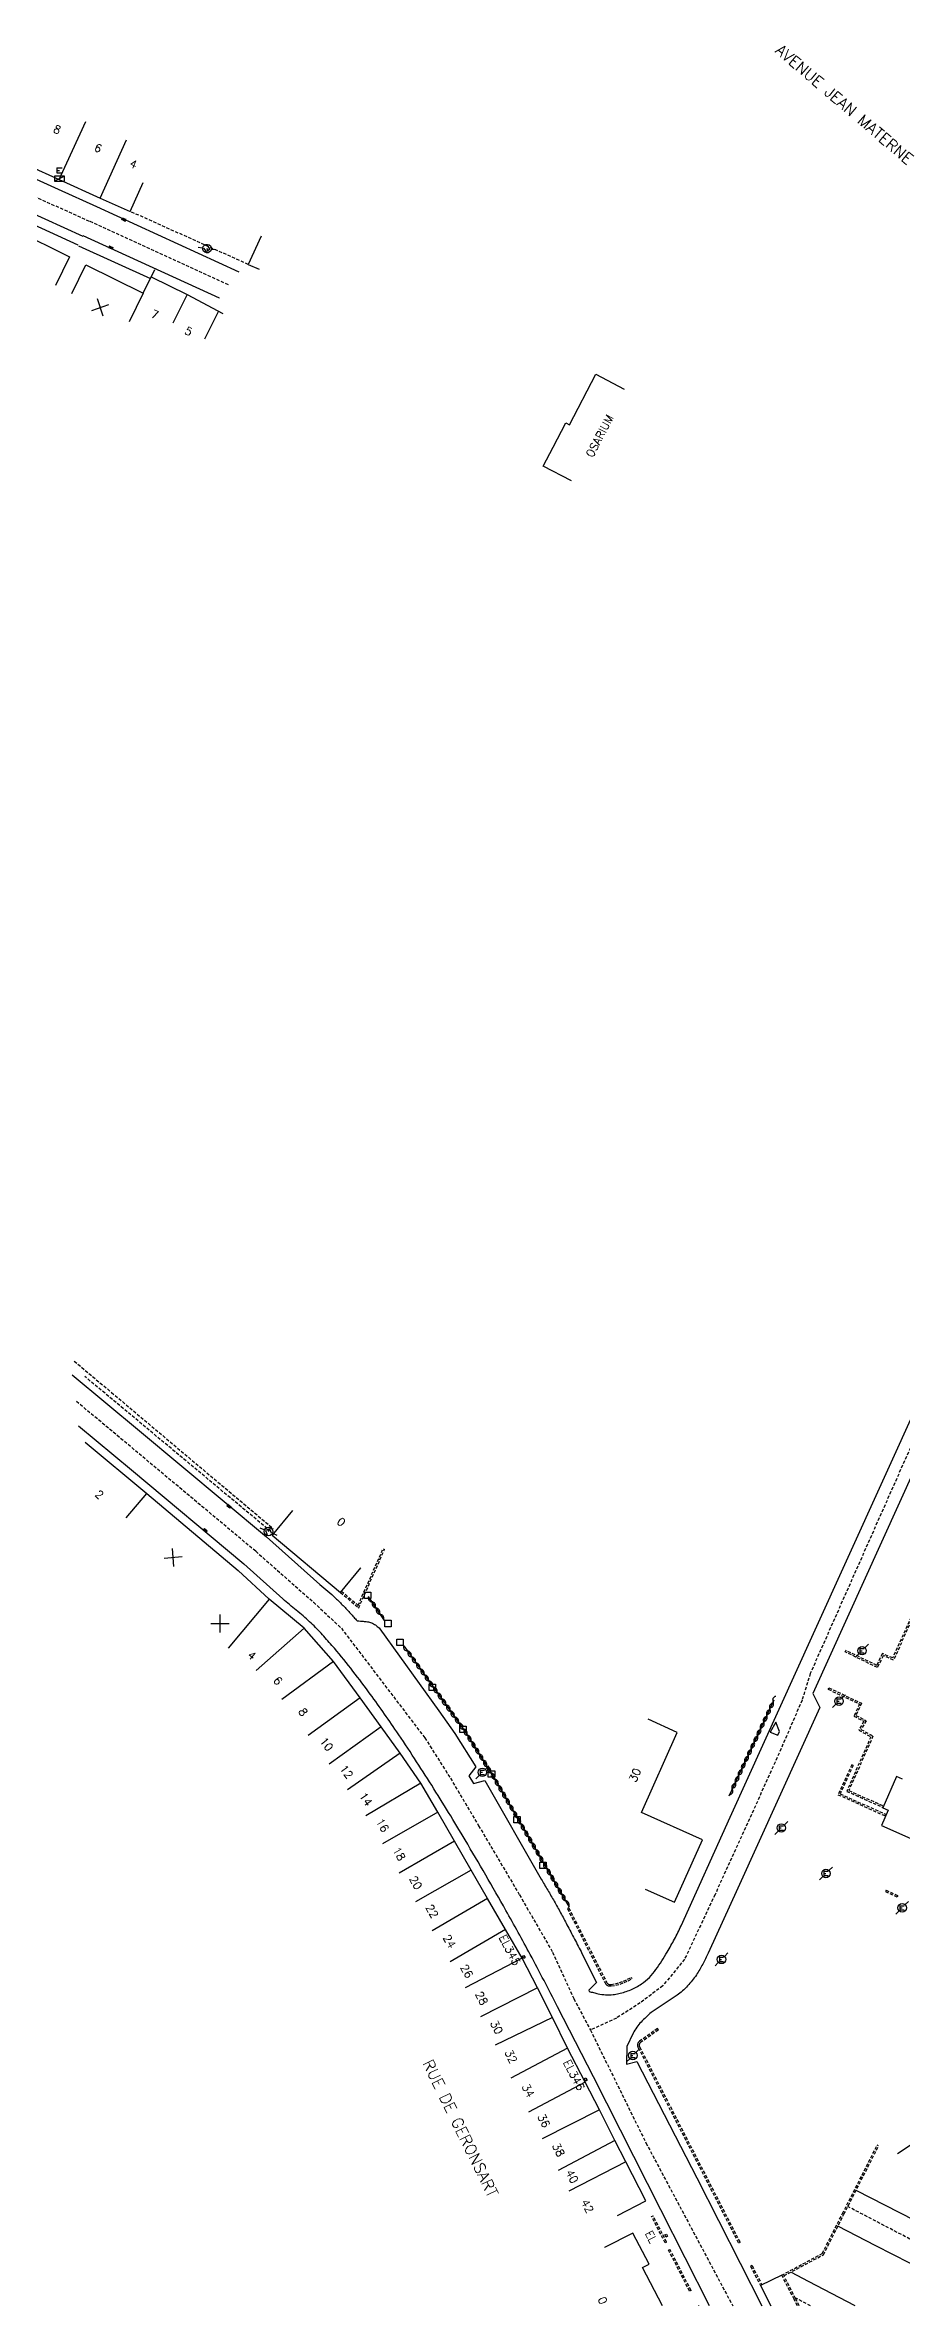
# Model space of a CAD drawing. Header units: millimetres. Extents: x 185000 to 186002, y 127000 to 128000.
# Drawn here: x 185619.6 to 185753.5, y 127000 to 127353.1 of the extents above; entities that cross this region are included whole.
import ezdxf
from ezdxf.enums import TextEntityAlignment as Align

# ---------------------------------------------------------------- set-up
doc = ezdxf.new("R2010")
doc.units = ezdxf.units.MM
doc.linetypes.add('DASHED', pattern=[0.75, 0.5, -0.25])
doc.layers.get('0').update_dxf_attribs({"linetype": 'CONTINUOUS'})
for name, color, linetype in [('W0001', 6, 'DASHED'), ('W0008', 7, 'CONTINUOUS'), ('W0100', 7, 'CONTINUOUS'), ('W0112', 1, 'DASHED'), ('W0211', 2, 'CONTINUOUS'), ('W0310', 3, 'CONTINUOUS'), ('W0334', 7, 'CONTINUOUS'), ('W0400', 7, 'CONTINUOUS'), ('W0430', 7, 'CONTINUOUS'), ('W0471', 7, 'CONTINUOUS'), ('W0984', 7, 'CONTINUOUS'), ('W0989', 7, 'CONTINUOUS'), ('W0991', 7, 'CONTINUOUS'), ('W1102', 7, 'CONTINUOUS')]:
    doc.layers.add(name, color=color, linetype=linetype)
doc.styles.get("Standard").update_dxf_attribs({"font": 'romans.shx', "width": 0.85})

# ---------------------------------------------------------------- blocks, each defined once
blk = doc.blocks.new('t310o')
at = {"color": 0, "linetype": 'Continuous'}
for centre, start, end in [((-0.5, 0.38), 216.8699, 323.1304), ((0.5, -0.37), 36.8699, 143.1303)]:
    blk.add_arc(centre, 0.625, start, end, dxfattribs=at)
blk = doc.blocks.new('t991o')
at = {"color": 0, "linetype": 'Continuous'}
for p, q in [((-1, 1), (1, -1)), ((-1, -1), (1, 1))]:
    blk.add_line(p, q, dxfattribs=at)
blk = doc.blocks.new('T471')
for p, q in [((-0.333334, 0.333334), (-0.333334, -0.333334)), ((-0.333334, 0.333334), (0.333334, 0.333334)), ((-0.333334, 0), (0, 0)), ((0.500001, 0.500001), (1.000002, 1.000002)), ((-0.500001, -0.500001), (-1.000002, -1.000002)), ((-0.333334, -0.333334), (0.333334, -0.333334))]:
    blk.add_line(p, q)
blk.add_ellipse((0, 0), major_axis=(0.471405, 0.471405), ratio=1, start_param=5.4977871438, end_param=11.780972451)
blk = doc.blocks.new('T400')
for p, q in [((-0.15, 0.3), (0.15, 0.3)), ((-0.15, -0.25), (-0.15, 0.3)), ((-0.15, 0.15), (0.15, 0.15)), ((-0.15, 0), (0.15, 0)), ((0.15, 0.3), (0.15, -0.25)), ((-0.15, -0.15), (0.15, -0.15)), ((-0.15, -0.25), (-0.15, -0.3)), ((-0.15, -0.3), (0.15, -0.3)), ((0.15, -0.3), (0.15, -0.25))]:
    blk.add_line(p, q)
blk = doc.blocks.new('t112o')
at = {"color": 0, "linetype": 'Continuous'}
for p, q in [((-0.5, 0.5), (0.5, 0.5)), ((-0.5, -0.5), (-0.5, 0.5)), ((0.5, 0.5), (0.5, -0.5)), ((0.5, -0.5), (-0.5, -0.5))]:
    blk.add_line(p, q, dxfattribs=at)
blk = doc.blocks.new('T430')
at = {"flags": 128}
for points in [[(0.8, 0.8), (-0.8, 0.8)], [(-0.8, 0.8), (-0.8, 0)], [(0.8, 0.8), (-0.8, 0)], [(-0.8, 0), (0.8, 0)], [(-0.4, 2.1), (0.4, 2.1)], [(-0.4, 2.1), (-0.4, 1.3)], [(-0.4, 1.7), (0, 1.7)], [(-0.4, 1.3), (0.4, 1.3)], [(0.8, 0), (0.8, 0.8)]]:
    blk.add_lwpolyline(points, dxfattribs=at)

msp = doc.modelspace()

# ---------------------------------------------------------------- linework, layer by layer
at = {"layer": 'W0001'}
for p, q in [((185774.72, 127000), (185745.09, 127015.5)), ((185739.27, 127000), (185736.86, 127001.23))]:
    msp.add_line(p, q, dxfattribs=at)
for points in [[(185425.13, 127429.45), (185432.62, 127423.54), (185458.34, 127409.52), (185487.52, 127393.66), (185515.34, 127378.53), (185522.25, 127374.77), (185537.33, 127366.56), (185543.67, 127363.17), (185550.44, 127360.2), (185590.54, 127341.95), (185626.59, 127325.59)], [(185835.39, 127308.91), (185831.84, 127300.57), (185817.19, 127268.65), (185800.43, 127231.7), (185783.04, 127195.52), (185773.71, 127173.49), (185755.47, 127135.41), (185739.22, 127098.78), (185737.94, 127094.6), (185733.74, 127084.94), (185724.33, 127064.23), (185719.57, 127054.14), (185716.17, 127049.99), (185712.64, 127047.31), (185708.91, 127044.94), (185704.85, 127043.08)], [(185652.53, 127117.86), (185661.57, 127109.9), (185665.92, 127105.84), (185678.97, 127088.71), (185682.97, 127082.41), (185687.38, 127074.99), (185693.76, 127064.2), (185698.94, 127055.24), (185702.26, 127047.98), (185704.85, 127043.08), (185713.53, 127025.45), (185727.09, 127000)]]:
    msp.add_lwpolyline(points, dxfattribs=at)
at = {"layer": 'W0001', "flags": 128}
for points in [[(185626.61, 127325.64), (185648.4, 127315.67)], [(185652.53, 127117.86), (185624.33, 127141.42)]]:
    msp.add_lwpolyline(points, dxfattribs=at)
at = {"layer": 'W0008'}
msp.add_line((185624.8, 127321.86), (185615.93, 127325.92), dxfattribs=at)
for points in [[(185627.68, 127327.87), (185621.69, 127330.58), (185609.73, 127336.01)], [(185627.66, 127327.94), (185649.9, 127317.73)], [(185616.61, 127327.33), (185625.49, 127323.31)], [(185646.89, 127313.62), (185646.89, 127313.62), (185625.56, 127323.34)], [(185623.84, 127145.4), (185634.39, 127136.68), (185654.22, 127120.12)], [(185624.82, 127137.45), (185633.13, 127130.57), (185650.69, 127115.91)]]:
    msp.add_lwpolyline(points, dxfattribs=at)
at = {"layer": 'W0008', "flags": 128}
for points in [[(185837.95, 127307.75), (185787.77, 127197.02), (185785.2, 127195.96), (185779.43, 127183.36), (185780.32, 127180.8), (185774.11, 127166.96), (185758.14, 127131.86), (185755.71, 127131.08), (185739.64, 127095.65), (185740.69, 127093.45), (185727.91, 127065.24), (185723.26, 127055.09, -0.0161), (185722.41, 127053.36, -0.0244), (185721.41, 127051.69, -0.0394), (185720.05, 127049.96, -0.057), (185718.39, 127048.52), (185714.37, 127045.81), (185714.37, 127045.81)], [(185654.22, 127120.12), (185662.57, 127112.69, -0.004), (185663.81, 127111.63, -0.0095), (185665.02, 127110.54, -0.0114), (185666.21, 127109.37, -0.0091), (185667.35, 127108.16, -0.0028), (185667.87, 127107.58, -0.0009), (185668.39, 127106.99, -0.0019), (185668.93, 127106.96, -0.0055), (185669.48, 127106.91, -0.0243), (185670.16, 127106.82, -0.0586), (185670.8, 127106.62, -0.0609), (185671.4, 127106.24, -0.0191), (185671.95, 127105.76), (185681.18, 127092.93), (185683.68, 127089.42), (185686.96, 127084.2), (185685.87, 127082.8), (185686.59, 127081.6), (185688.34, 127082.04), (185697.16, 127066.65, 0.0036), (185698.18, 127064.92, -0.004), (185699.19, 127063.19, -0.0061), (185700.2, 127061.37, -0.002), (185701.18, 127059.53, -0.0011), (185702.36, 127057.29, -0.0033), (185703.53, 127055.04), (185705.82, 127050.51), (185704.58, 127049.31), (185704.64, 127049.11, 0.0043), (185705.35, 127048.92, 0.013), (185706.06, 127048.75, 0.0331), (185707.23, 127048.59, 0.0457), (185708.41, 127048.61, 0.0171), (185708.85, 127048.68, 0.0112), (185709.29, 127048.77, 0.0405), (185711.15, 127049.36, 0.0544), (185712.85, 127050.27, 0.0793), (185715.1, 127052.52, 0.0298), (185716.87, 127055.26, 0.0093), (185718, 127057.28, 0.0161), (185719.02, 127059.34), (185726.72, 127076.32), (185739.71, 127105.02), (185761.64, 127153.3)], [(185723.49, 127000), (185715.88, 127014.99), (185705.32, 127035.76), (185699.69, 127046.72, 0.0007), (185697.6, 127050.79, 0.0035), (185695.46, 127054.85, 0.0035), (185693.57, 127058.32, 0.0021), (185691.64, 127061.76, 0.0025), (185688.49, 127067.29, 0.0032), (185685.27, 127072.77, 0.0065), (185680.05, 127081.3, 0.0083), (185674.57, 127089.68, 0.0042), (185672.4, 127092.82, 0.0054), (185670.17, 127095.92, 0.0084), (185667.38, 127099.58, 0.0104), (185664.46, 127103.14, 0.0101), (185662.76, 127105.05, 0.0178), (185660.96, 127106.85, 0.0148), (185658.88, 127108.65, -0.0025), (185656.75, 127110.41), (185650.69, 127115.91), (185650.69, 127115.91)], [(185714.37, 127045.81, 0.0245), (185712.77, 127044.32, 0.0777), (185711.54, 127042.58), (185710.56, 127040.51), (185710.48, 127037.76), (185712.12, 127038.18), (185721.48, 127019.97), (185731.67, 127000)]]:
    msp.add_lwpolyline(points, format="xyb", dxfattribs=at)
for points in [[(185732.95, 127089.58), (185734.14, 127089.15), (185734.43, 127089.73), (185733.85, 127091.18), (185732.95, 127089.58), (185732.95, 127089.58)], [(185760.33, 127010.87), (185753.24, 127014.5), (185746.37, 127018.01), (185746.37, 127018.01)], [(185757.44, 127005.32), (185749.46, 127009.38), (185743.55, 127012.45), (185743.55, 127012.45)], [(185746.22, 127000), (185738.95, 127003.81), (185736.29, 127005.2), (185736.29, 127005.2)]]:
    msp.add_lwpolyline(points, dxfattribs=at)
at = {"layer": 'W0100'}
for points in [[(185580.64, 127356.33), (185578.56, 127351.78), (185585.04, 127348.82), (185591.58, 127345.89), (185598.13, 127342.92), (185604.51, 127340.02), (185609.89, 127337.49), (185615.38, 127335.06), (185621.84, 127332.12), (185628.2, 127329.24), (185632.9, 127327.12), (185634.95, 127331.68)], [(185612.83, 127319.72), (185615.03, 127324.21), (185623.45, 127320.08), (185621.25, 127315.59)], [(185653.4, 127323.31), (185651.38, 127318.87), (185653.08, 127318.11)], [(185623.79, 127314.35), (185626, 127318.83), (185634.97, 127314.41), (185636.21, 127316.92), (185641.8, 127314.16), (185647.42, 127311.23), (185647.42, 127311.23)], [(185625.86, 127134.93), (185625.86, 127134.93), (185635.5, 127126.9), (185649.81, 127114.87)]]:
    msp.add_lwpolyline(points, dxfattribs=at)
at = {"layer": 'W0100', "flags": 128}
for points in [[(185701.92, 127285.08), (185697.48, 127287.38), (185699.02, 127290.34), (185701, 127294.15), (185701.59, 127293.84), (185705.68, 127301.72), (185710.12, 127299.41)], [(185658.3, 127124.23), (185655.09, 127120.4), (185665.78, 127111.44), (185668.99, 127115.27), (185668.99, 127115.27)], [(185704.05, 127034.91), (185701.26, 127040.23), (185698.95, 127045.03), (185696.6, 127049.66), (185694.16, 127054.32), (185691.58, 127058.76), (185688.76, 127063.61), (185686.21, 127068.07), (185683.63, 127072.57), (185681, 127077.13), (185678.36, 127081.62), (185675.12, 127086.3), (185672.12, 127090.46), (185668.87, 127094.96), (185664.69, 127100.62), (185660.1, 127105.85), (185654.63, 127110.39), (185649.81, 127114.87), (185649.81, 127114.87)], [(185713.41, 127065.1), (185717.97, 127063.05), (185722.35, 127072.8), (185712.83, 127077.07), (185718.42, 127089.56), (185713.86, 127091.61), (185713.86, 127091.61)], [(185753.64, 127082.25), (185752.7, 127082.66), (185750.54, 127077.79), (185751.41, 127077.4), (185750.35, 127075.04), (185754.92, 127072.99)], [(185694.22, 127054.6), (185694.44, 127054.72), (185694.63, 127054.39), (185694.42, 127054.26), (185694.22, 127054.6), (185694.22, 127054.6)], [(185703.91, 127035.48), (185704.13, 127035.6), (185704.33, 127035.22), (185704.11, 127035.1), (185703.91, 127035.48), (185703.91, 127035.48)], [(185709.09, 127014.1), (185713.54, 127016.39), (185710.38, 127022.51), (185708.66, 127025.8), (185706.25, 127030.59), (185704.05, 127034.91), (185704.05, 127034.91)], [(185716.1, 127000), (185713, 127005.98), (185714.02, 127006.5), (185711.5, 127011.37), (185707.06, 127009.08), (185707.06, 127009.08)], [(185716.68, 127010.73), (185716.5, 127011.06), (185716.73, 127011.18), (185716.9, 127010.85), (185716.68, 127010.73), (185716.68, 127010.73)], [(185734.76, 127004.78), (185731.44, 127003.15), (185733.05, 127000)]]:
    msp.add_lwpolyline(points, dxfattribs=at)
at = {"layer": 'W0112'}
for p, q in [((185761.47, 127121.91), (185752.1, 127101.2)), ((185761.79, 127122.03), (185752.23, 127100.87)), ((185668.54, 127109.41), (185672.44, 127118.25)), ((185668.63, 127109), (185672.67, 127118.15)), ((185672.44, 127118.25), (185672.67, 127118.15)), ((185665.78, 127111.44), (185668.63, 127109)), ((185665.94, 127111.63), (185668.54, 127109.41)), ((185744.65, 127102.16), (185744.76, 127102.38)), ((185749.71, 127099.7), (185744.65, 127102.16)), ((185749.6, 127100.04), (185744.76, 127102.38)), ((185750.49, 127101.87), (185749.6, 127100.04)), ((185752.1, 127101.2), (185750.49, 127101.87)), ((185750.61, 127101.55), (185749.71, 127099.7)), ((185752.23, 127100.87), (185750.61, 127101.55)), ((185742.02, 127096.3), (185742.13, 127096.53)), ((185742.02, 127096.3), (185746.9, 127094)), ((185742.13, 127096.53), (185747.23, 127094.12)), ((185746.9, 127094), (185746.04, 127092.1)), ((185746.04, 127092.1), (185747.6, 127091.3)), ((185747.23, 127094.12), (185746.36, 127092.22)), ((185746.36, 127092.22), (185747.95, 127091.4)), ((185747.6, 127091.3), (185746.79, 127089.93)), ((185747.95, 127091.4), (185747.14, 127090.03)), ((185748.7, 127088.89), (185744.91, 127080.36)), ((185749.02, 127089), (185745.24, 127080.48)), ((185746.79, 127089.93), (185748.7, 127088.89)), ((185747.14, 127090.03), (185749.02, 127089)), ((185745.7, 127084.52), (185743.55, 127079.84)), ((185745.93, 127084.42), (185743.88, 127079.97)), ((185745.93, 127084.42), (185745.7, 127084.52)), ((185745.24, 127080.48), (185750.67, 127078.08)), ((185743.55, 127079.84), (185751.01, 127076.49)), ((185743.88, 127079.97), (185751.11, 127076.72)), ((185744.91, 127080.36), (185750.57, 127077.85)), ((185751.08, 127064.91), (185750.98, 127064.69)), ((185752.82, 127063.82), (185750.98, 127064.69)), ((185752.92, 127064.05), (185751.08, 127064.91)), ((185752.92, 127064.05), (185752.82, 127063.82)), ((185701.47, 127062.15), (185701.25, 127062.04)), ((185701.25, 127062.04), (185707.14, 127050.45)), ((185701.47, 127062.15), (185707.37, 127050.57)), ((185707.14, 127050.45), (185707.2, 127050.36)), ((185707.2, 127050.36), (185707.26, 127050.26)), ((185707.26, 127050.26), (185707.33, 127050.18)), ((185707.33, 127050.18), (185707.41, 127050.1)), ((185707.37, 127050.57), (185707.41, 127050.49)), ((185707.41, 127050.49), (185707.46, 127050.41)), ((185707.41, 127050.1), (185707.5, 127050.04)), ((185707.46, 127050.41), (185707.51, 127050.35)), ((185707.5, 127050.04), (185707.61, 127049.99)), ((185707.51, 127050.35), (185707.57, 127050.29)), ((185707.57, 127050.29), (185707.62, 127050.26)), ((185707.61, 127049.99), (185707.73, 127049.97)), ((185707.62, 127050.26), (185707.69, 127050.23)), ((185707.69, 127050.23), (185707.77, 127050.21)), ((185707.73, 127049.97), (185707.85, 127049.96)), ((185707.77, 127050.21), (185707.86, 127050.21)), ((185707.85, 127049.96), (185707.98, 127049.96)), ((185707.86, 127050.21), (185707.97, 127050.21)), ((185707.97, 127050.21), (185708.09, 127050.21)), ((185707.98, 127049.96), (185708.11, 127049.96)), ((185708.09, 127050.21), (185708.76, 127050.31)), ((185708.11, 127049.96), (185708.81, 127050.07)), ((185708.76, 127050.31), (185709.41, 127050.49)), ((185708.81, 127050.07), (185709.48, 127050.25)), ((185709.41, 127050.49), (185710.03, 127050.73)), ((185709.48, 127050.25), (185710.13, 127050.49)), ((185710.03, 127050.73), (185710.65, 127051)), ((185710.13, 127050.49), (185710.76, 127050.78)), ((185710.65, 127051), (185711.27, 127051.3)), ((185710.76, 127050.78), (185711.38, 127051.08)), ((185711.38, 127051.08), (185711.27, 127051.3)), ((185715.35, 127043.31), (185712.53, 127041.31)), ((185715.5, 127043.1), (185712.68, 127041.11)), ((185715.5, 127043.1), (185715.35, 127043.31)), ((185712.23, 127040.87), (185712.21, 127040.73)), ((185712.21, 127040.73), (185712.21, 127040.65)), ((185712.21, 127040.65), (185712.23, 127040.57)), ((185712.27, 127040.99), (185712.23, 127040.87)), ((185712.23, 127040.57), (185712.26, 127040.49)), ((185712.26, 127040.49), (185712.29, 127040.41)), ((185712.34, 127041.12), (185712.27, 127040.99)), ((185712.29, 127040.41), (185712.32, 127040.34)), ((185712.32, 127040.34), (185728.02, 127009.76)), ((185712.43, 127041.22), (185712.34, 127041.12)), ((185712.53, 127041.31), (185712.43, 127041.22)), ((185712.47, 127040.81), (185712.46, 127040.73)), ((185712.46, 127040.73), (185712.46, 127040.68)), ((185712.46, 127040.68), (185712.47, 127040.63)), ((185712.5, 127040.89), (185712.47, 127040.81)), ((185712.47, 127040.63), (185712.49, 127040.58)), ((185712.49, 127040.58), (185712.51, 127040.52)), ((185712.55, 127040.97), (185712.5, 127040.89)), ((185712.51, 127040.52), (185712.55, 127040.45)), ((185712.61, 127041.05), (185712.55, 127040.97)), ((185712.55, 127040.45), (185728.25, 127009.87)), ((185712.68, 127041.11), (185712.61, 127041.05)), ((185744.26, 127014.41), (185749.68, 127025.08)), ((185744.48, 127014.3), (185749.9, 127024.97)), ((185749.9, 127024.97), (185749.68, 127025.08)), ((185714.42, 127013.94), (185714.65, 127014.06)), ((185716.54, 127009.83), (185714.42, 127013.94)), ((185716.76, 127009.95), (185714.65, 127014.06)), ((185741.09, 127008.17), (185744.26, 127014.41)), ((185741.28, 127007.98), (185744.48, 127014.3)), ((185716.76, 127009.95), (185716.54, 127009.83)), ((185728.25, 127009.87), (185728.02, 127009.76)), ((185717.07, 127008.69), (185717.29, 127008.8)), ((185720.36, 127002.29), (185717.07, 127008.69)), ((185720.58, 127002.4), (185717.29, 127008.8)), ((185734.76, 127004.78), (185741.09, 127008.17)), ((185735.1, 127004.68), (185741.28, 127007.98)), ((185730.11, 127006.28), (185729.88, 127006.16)), ((185729.88, 127006.16), (185731.44, 127003.15)), ((185730.11, 127006.28), (185731.66, 127003.26)), ((185736.7, 127001.01), (185734.76, 127004.78)), ((185736.92, 127001.12), (185735.1, 127004.68)), ((185720.58, 127002.4), (185720.36, 127002.29)), ((185721.81, 127000), (185721.8, 127000.02)), ((185737.21, 127000), (185736.7, 127001.01)), ((185737.49, 127000), (185736.92, 127001.12))]:
    msp.add_line(p, q, dxfattribs=at)
for points in [[(185651.38, 127318.87), (185632.91, 127327.16)], [(185624.18, 127147.56), (185629.98, 127142.68), (185655.29, 127121.39)], [(185654.91, 127120.93), (185625.84, 127145.15), (185625.84, 127145.15)]]:
    msp.add_lwpolyline(points, dxfattribs=at)
at = {"layer": 'W0211', "flags": 128}
msp.add_lwpolyline([(185752.87, 127023.81), (185758.67, 127027.65), (185770.98, 127050.46), (185778.39, 127066.69), (185778.39, 127066.69)], dxfattribs=at)
at = {"layer": 'W0310'}
for p, q in [((185670.24, 127110.64), (185672.61, 127107.07)), ((185726.55, 127079.65), (185733.58, 127094.65))]:
    msp.add_line(p, q, dxfattribs=at)
at = {"layer": 'W0310', "flags": 128}
msp.add_lwpolyline([(185675.67, 127103.08), (185685.32, 127089.6), (185689.6, 127082.78), (185701.54, 127062.29), (185701.54, 127062.29)], dxfattribs=at)
at = {"layer": 'W0334'}
msp.add_lwpolyline([(185624.85, 127321.79), (185636.11, 127316.69), (185636.76, 127318.07)], dxfattribs=at)
at = {"layer": 'W1102'}
for p, q in [((185621.84, 127332.12), (185625.98, 127341.22)), ((185628.2, 127329.24), (185632.33, 127338.34)), ((185634.97, 127314.41), (185632.74, 127309.93)), ((185641.8, 127314.16), (185639.57, 127309.69)), ((185646.74, 127311.59), (185644.52, 127307.2)), ((185632.28, 127123.08), (185635.5, 127126.9)), ((185654.63, 127110.39), (185648.24, 127102.7)), ((185660.1, 127105.85), (185652.59, 127099.25)), ((185664.69, 127100.62), (185656.64, 127094.69)), ((185668.87, 127094.96), (185660.76, 127089.1)), ((185672.12, 127090.46), (185664.01, 127084.61)), ((185675.12, 127086.3), (185666.89, 127080.62)), ((185678.36, 127081.62), (185669.74, 127076.54)), ((185681, 127077.13), (185672.34, 127072.14)), ((185683.63, 127072.57), (185674.96, 127067.59)), ((185686.21, 127068.07), (185677.53, 127063.11)), ((185688.76, 127063.61), (185680.11, 127058.59)), ((185691.58, 127058.76), (185682.94, 127053.72)), ((185694.16, 127054.32), (185685.3, 127049.68)), ((185696.6, 127049.66), (185687.68, 127045.14)), ((185698.95, 127045.03), (185689.94, 127040.69)), ((185701.26, 127040.23), (185692.4, 127035.58)), ((185704.05, 127034.91), (185695.2, 127030.26)), ((185706.25, 127030.59), (185697.31, 127026.09)), ((185708.66, 127025.8), (185699.8, 127021.15)), ((185710.38, 127022.51), (185701.49, 127017.93))]:
    msp.add_line(p, q, dxfattribs=at)

# ---------------------------------------------------------------- block references
at = {"layer": 'W0112'}
for p in [(185670.03, 127110.97), (185673.22, 127106.58), (185675.11, 127103.63), (185680.14, 127096.61), (185684.94, 127090.03), (185689.39, 127083.06), (185693.38, 127075.95), (185697.45, 127068.79)]:
    msp.add_blockref('t112o', p, dxfattribs=at)
at = {"layer": 'W0310'}
for p, rotation in [((185670.69, 127109.96), 303.5908904949405), ((185671.33, 127109), 303.5908904949405), ((185671.97, 127108.03), 303.5908904949405), ((185676.25, 127102.27), 305.6256270917792), ((185676.92, 127101.33), 305.6256270917792), ((185677.59, 127100.39), 305.6256270917792), ((185678.26, 127099.45), 305.6256270917792), ((185678.94, 127098.52), 305.6256270917792), ((185679.61, 127097.58), 305.6256270917792), ((185680.28, 127096.64), 305.6256270917792), ((185680.95, 127095.7), 305.6256270917792), ((185681.63, 127094.76), 305.6256270917792), ((185682.3, 127093.82), 305.6256270917792), ((185733.41, 127094.29), 64.88289461126354), ((185682.97, 127092.88), 305.6256270917792), ((185683.65, 127091.94), 305.6256270917792), ((185684.32, 127091.01), 305.6256270917792), ((185731.45, 127090.11), 64.88289461126354), ((185731.94, 127091.15), 64.88289461126354), ((185732.43, 127092.2), 64.88289461126354), ((185732.92, 127093.25), 64.88289461126354), ((185684.99, 127090.07), 305.6256270917792), ((185685.63, 127089.11), 302.0611752973821), ((185686.25, 127088.13), 302.0611752973821), ((185686.86, 127087.15), 302.0611752973821), ((185729.98, 127086.97), 64.88289461126354), ((185730.47, 127088.02), 64.88289461126354), ((185730.96, 127089.06), 64.88289461126354), ((185687.47, 127086.17), 302.0611752973821), ((185688.09, 127085.19), 302.0611752973821), ((185688.7, 127084.21), 302.0611752973821), ((185689.31, 127083.23), 302.0611752973821), ((185728.51, 127083.83), 64.88289461126354), ((185729, 127084.88), 64.88289461126354), ((185729.49, 127085.93), 64.88289461126354), ((185689.91, 127082.25), 300.227482733086), ((185690.49, 127081.25), 300.227482733086), ((185691.07, 127080.25), 300.227482733086), ((185727.04, 127080.7), 64.88289461126354), ((185727.53, 127081.74), 64.88289461126354), ((185728.02, 127082.79), 64.88289461126354), ((185691.65, 127079.25), 300.227482733086), ((185692.23, 127078.25), 300.227482733086), ((185692.82, 127077.26), 300.227482733086), ((185693.4, 127076.26), 300.227482733086), ((185693.98, 127075.26), 300.227482733086), ((185694.56, 127074.26), 300.227482733086), ((185695.14, 127073.26), 300.227482733086), ((185695.72, 127072.27), 300.227482733086), ((185696.3, 127071.27), 300.227482733086), ((185696.89, 127070.27), 300.227482733086), ((185697.47, 127069.27), 300.227482733086), ((185698.05, 127068.27), 300.227482733086), ((185698.63, 127067.28), 300.227482733086), ((185699.21, 127066.28), 300.227482733086), ((185699.79, 127065.28), 300.227482733086), ((185700.37, 127064.28), 300.227482733086), ((185700.96, 127063.28), 300.227482733086)]:
    msp.add_blockref('t310o', p, dxfattribs=dict(at, rotation=rotation))
at = {"layer": 'W0400'}
for p, rotation in [((185631.93, 127325.88), 64.88038184767174), ((185629.89, 127321.5), 245.3397184497281), ((185648.35, 127124.89), 232.221360918213), ((185644.65, 127121.13), 48.56363426578973)]:
    msp.add_blockref('T400', p, dxfattribs=dict(at, rotation=rotation))
at = {"layer": 'W0430'}
msp.add_blockref('T430', (185621.86, 127331.86), dxfattribs=at)
at = {"layer": 'W0471'}
for p, rotation in [((185644.92, 127321.35), 128.171750199037), ((185654.52, 127120.94), 292.566110915086)]:
    msp.add_blockref('T471', p, dxfattribs=dict(at, rotation=rotation))
for p in [(185747.31, 127102.33), (185743.71, 127094.46), (185687.96, 127083.33), (185734.69, 127074.64), (185741.67, 127067.54), (185753.57, 127062.16), (185725.34, 127054.11), (185711.49, 127039.1)]:
    msp.add_blockref('T471', p, dxfattribs=at)
at = {"layer": 'W0991'}
for p, rotation in [((185628.26, 127312.14), 63.75760525514956), ((185639.63, 127116.9), 49.96031088793102), ((185646.95, 127106.58), 315.0238118633505)]:
    msp.add_blockref('t991o', p, dxfattribs=dict(at, rotation=rotation))

# ---------------------------------------------------------------- texts
at = {"layer": 'W0984'}
for s, rotation, p in [('OSARIUM', 62.558, (185706.31, 127292.09)), ('EL345', 297.4968, (185692.25, 127055.57)), ('EL346', 297.4968, (185702.3, 127036.04)), ('EL', 296.5869, (185714.34, 127010.76))]:
    msp.add_text(s, height=1.25, rotation=rotation, dxfattribs=at).set_placement(p, align=Align.MIDDLE)
at = {"layer": 'W0989'}
for s, rotation, p in [('AVENUE JEAN MATERNE', 319.4445, (185744.56, 127343.88)), ('RUE DE GERONSART', 296.1084, (185684.55, 127027.71))]:
    msp.add_text(s, height=1.75, rotation=rotation, dxfattribs=at).set_placement(p, align=Align.MIDDLE)
at = {"layer": 'W0991'}
for s, rotation, p in [('8', 335.524, (185621.51, 127339.96)), ('6', 335.5959, (185627.91, 127337.05)), ('4', 335.7604, (185633.42, 127334.56)), ('7', 339.5034, (185636.79, 127311.08)), ('5', 333.27, (185642.05, 127308.44)), ('2', 318.8385, (185628.11, 127126.72)), ('0', 320.0507, (185665.9, 127122.44)), ('4', 320.27, (185651.94, 127101.58)), ('6', 311.2887, (185656.01, 127097.63)), ('8', 306.4172, (185659.94, 127092.75)), ('10', 305.8551, (185663.61, 127087.73)), ('12', 305.7993, (185666.73, 127083.41)), ('30', 66.6858, (185711.81, 127082.9)), ('14', 304.6628, (185669.75, 127079.13)), ('16', 300.4948, (185672.36, 127075.06)), ('18', 299.9679, (185674.95, 127070.6)), ('20', 299.8597, (185677.55, 127066.09)), ('22', 299.7319, (185680.11, 127061.63)), ('24', 300.12, (185682.82, 127056.92)), ('26', 300.2227, (185685.53, 127052.26)), ('28', 297.5872, (185687.85, 127048.05)), ('30', 296.9099, (185690.19, 127043.5)), ('32', 295.695, (185692.44, 127038.95)), ('34', 297.7476, (185695.13, 127033.62)), ('36', 296.8614, (185697.57, 127028.91)), ('38', 296.729, (185699.86, 127024.37)), ('40', 297.6757, (185701.99, 127020.21)), ('42', 297.2594, (185704.4, 127015.56)), ('0', 293.1562, (185706.77, 127000.83))]:
    msp.add_text(s, height=1.25, rotation=rotation, dxfattribs=at).set_placement(p, align=Align.MIDDLE)

doc.saveas('drawing.dxf')
